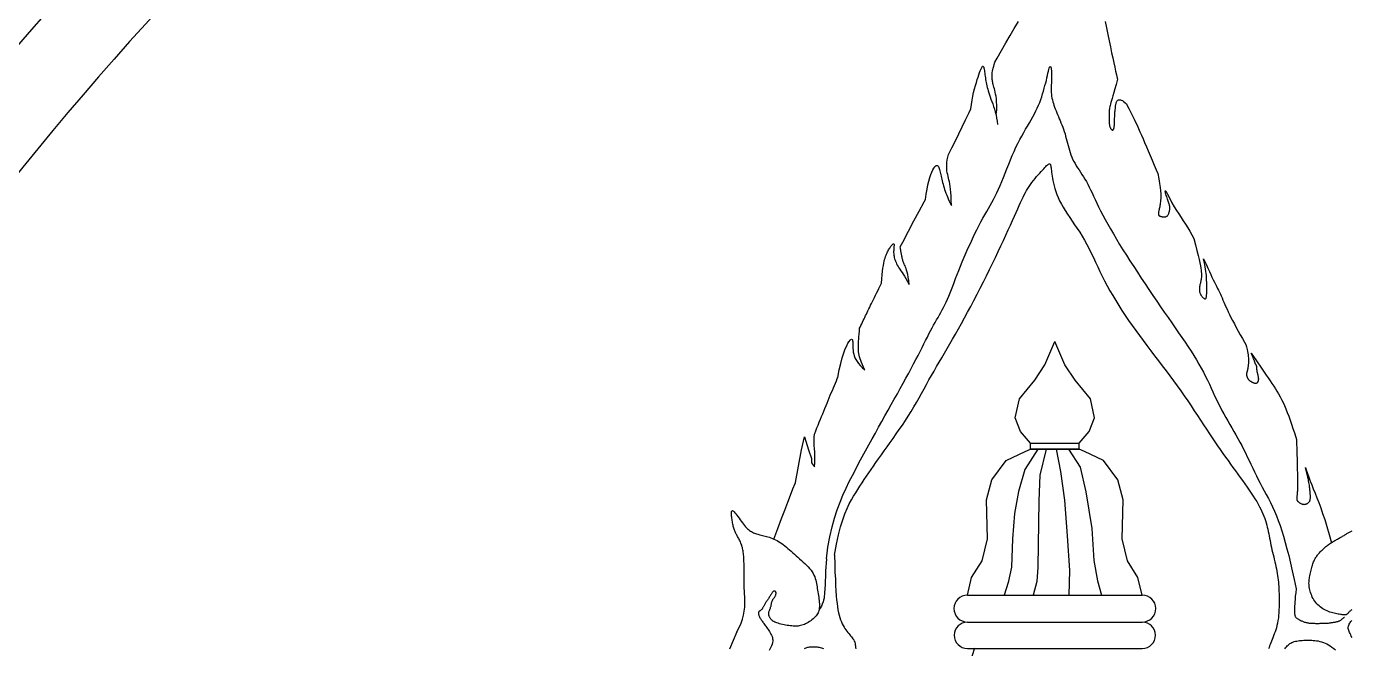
# Model space of a CAD drawing. Header units: feet. Extents: x 0 to 841, y 0 to 594.
# Drawn here: x 641.493 to 646.121, y 137.305 to 139.479 of the extents above; entities that cross this region are included whole.
import ezdxf

# ---------------------------------------------------------------- set-up
doc = ezdxf.new("R2010")
doc.units = ezdxf.units.FT
doc.header["$MEASUREMENT"] = 0
doc.layers.add('LOGO', color=7, linetype='Continuous')

# ---------------------------------------------------------------- blocks, each defined once
blk = doc.blocks.new('YOTA')
h = blk.add_hatch(color=1)
edge = h.paths.add_edge_path()
edge.add_arc((302.886, 246.975), 39.995, 0, 360)
edge = h.paths.add_edge_path(flags=16)
edge.add_arc((302.886, 246.975), 39.7, 0, 360)
at = {"color": 2}
for p, q in [((287.431, 266.407), (287.543, 266.668)), ((287.655, 266.407), (287.543, 266.668)), ((287.319, 266.236), (287.431, 266.407)), ((287.767, 266.236), (287.655, 266.407)), ((287.148, 266.03), (287.319, 266.236)), ((287.938, 266.03), (287.767, 266.236)), ((287.101, 265.818), (287.148, 266.03)), ((287.985, 265.818), (287.938, 266.03)), ((287.16, 265.665), (287.101, 265.818)), ((287.926, 265.665), (287.985, 265.818)), ((287.272, 265.535), (287.16, 265.665)), ((287.814, 265.535), (287.926, 265.665)), ((287.272, 265.535), (287.814, 265.535)), ((287.272, 265.47), (287.272, 265.535)), ((287.814, 265.47), (287.814, 265.535)), ((286.57, 263.844), (288.516, 263.844)), ((286.57, 263.544), (288.516, 263.544)), ((286.57, 263.249), (288.516, 263.249))]:
    blk.add_line(p, q, dxfattribs=at)
blk.add_lwpolyline([(277.531, 275.539), (279.145, 275.431), (279.025, 273.857, 0.036222), (275.376, 270.148), (273.834, 270.02), (273.662, 271.605, -0.036146)], format="xyb", close=True, dxfattribs=at)
for points in [[(286.876, 269.777), (286.901, 269.822), (286.948, 269.908), (286.996, 269.992), (287.044, 270.074), (287.091, 270.153), (287.138, 270.229)], [(288.101, 270.23), (288.116, 270.158), (288.132, 270.086), (288.147, 270.016), (288.161, 269.948), (288.175, 269.883), (288.188, 269.824), (288.199, 269.77), (288.21, 269.72), (288.219, 269.676), (288.228, 269.636), (288.237, 269.599), (288.24, 269.587)], [(285, 264.249), (285.017, 264.377), (285.039, 264.494), (285.063, 264.602), (285.09, 264.701), (285.12, 264.793), (285.152, 264.878), (285.185, 264.958), (285.219, 265.034), (285.255, 265.107), (285.291, 265.177), (285.327, 265.247), (285.363, 265.316), (285.4, 265.384), (285.436, 265.451), (285.472, 265.518), (285.508, 265.583), (285.545, 265.648), (285.581, 265.713), (285.616, 265.776), (285.652, 265.84), (285.687, 265.902), (285.722, 265.964), (285.756, 266.025), (285.79, 266.086), (285.823, 266.145), (285.855, 266.202), (285.886, 266.258), (285.916, 266.313), (285.944, 266.366), (285.971, 266.417), (285.997, 266.465), (286.021, 266.512), (286.044, 266.557), (286.065, 266.6), (286.086, 266.641), (286.105, 266.68), (286.124, 266.717), (286.142, 266.753), (286.16, 266.787), (286.177, 266.819), (286.194, 266.85), (286.211, 266.879), (286.227, 266.908), (286.243, 266.935), (286.259, 266.963), (286.275, 266.991), (286.29, 267.019), (286.305, 267.047), (286.32, 267.077), (286.335, 267.107), (286.349, 267.14), (286.363, 267.173), (286.377, 267.209), (286.392, 267.246), (286.407, 267.285), (286.422, 267.325), (286.438, 267.368), (286.455, 267.412), (286.473, 267.457), (286.492, 267.505), (286.513, 267.554), (286.534, 267.605), (286.556, 267.657), (286.579, 267.709), (286.603, 267.76), (286.626, 267.811), (286.65, 267.861), (286.674, 267.909), (286.697, 267.956), (286.72, 267.999), (286.742, 268.04), (286.763, 268.077), (286.784, 268.113), (286.804, 268.148), (286.823, 268.182), (286.842, 268.216), (286.861, 268.25), (286.88, 268.286), (286.898, 268.323), (286.917, 268.362), (286.935, 268.404), (286.954, 268.448), (286.972, 268.495), (286.991, 268.542), (287.01, 268.591), (287.029, 268.64), (287.048, 268.689), (287.068, 268.737), (287.089, 268.784), (287.109, 268.83), (287.131, 268.873), (287.152, 268.915), (287.174, 268.955), (287.196, 268.993), (287.217, 269.03), (287.238, 269.066), (287.259, 269.101), (287.278, 269.135), (287.297, 269.168), (287.315, 269.201), (287.331, 269.234), (287.347, 269.266), (287.361, 269.298), (287.374, 269.33), (287.386, 269.362), (287.397, 269.393), (287.407, 269.424), (287.416, 269.455), (287.425, 269.486), (287.433, 269.516), (287.441, 269.546), (287.448, 269.575), (287.455, 269.603), (287.461, 269.629), (287.466, 269.654), (287.472, 269.676), (287.476, 269.694), (287.481, 269.709), (287.485, 269.721), (287.489, 269.728), (287.492, 269.73), (287.495, 269.728), (287.498, 269.722), (287.5, 269.712), (287.502, 269.699), (287.504, 269.684), (287.505, 269.667), (287.506, 269.648), (287.506, 269.628), (287.506, 269.608), (287.506, 269.587), (287.505, 269.566), (287.504, 269.545), (287.503, 269.524), (287.503, 269.503), (287.502, 269.482), (287.503, 269.46), (287.503, 269.439), (287.505, 269.419), (287.507, 269.398), (287.51, 269.378), (287.515, 269.357), (287.52, 269.337), (287.526, 269.317), (287.533, 269.297), (287.54, 269.276), (287.548, 269.256), (287.556, 269.235), (287.565, 269.214), (287.574, 269.193), (287.583, 269.171), (287.592, 269.148), (287.602, 269.126), (287.611, 269.102), (287.621, 269.079), (287.63, 269.055), (287.639, 269.03), (287.647, 269.006), (287.656, 268.98), (287.663, 268.955), (287.67, 268.929), (287.677, 268.903), (287.684, 268.877), (287.69, 268.851), (287.697, 268.824), (287.705, 268.798), (287.712, 268.772), (287.721, 268.746), (287.731, 268.721), (287.741, 268.696), (287.753, 268.672), (287.767, 268.648), (287.781, 268.624), (287.796, 268.601), (287.812, 268.577), (287.828, 268.552), (287.844, 268.528), (287.861, 268.502), (287.877, 268.475), (287.894, 268.447), (287.909, 268.418), (287.925, 268.387), (287.941, 268.355), (287.957, 268.321), (287.974, 268.285), (287.991, 268.247), (288.01, 268.208), (288.03, 268.166), (288.052, 268.121), (288.076, 268.075), (288.103, 268.025), (288.131, 267.974), (288.161, 267.92), (288.194, 267.865), (288.228, 267.808), (288.263, 267.749), (288.301, 267.688), (288.339, 267.627), (288.379, 267.565), (288.42, 267.501), (288.461, 267.438), (288.504, 267.373), (288.547, 267.309), (288.59, 267.245), (288.633, 267.181), (288.676, 267.118), (288.719, 267.055), (288.761, 266.994), (288.803, 266.934), (288.843, 266.875), (288.882, 266.819), (288.92, 266.764), (288.957, 266.71), (288.992, 266.658), (289.026, 266.608), (289.058, 266.558), (289.089, 266.51), (289.118, 266.462), (289.146, 266.415), (289.172, 266.369), (289.196, 266.324), (289.219, 266.279), (289.241, 266.235), (289.262, 266.191), (289.282, 266.148), (289.302, 266.105), (289.321, 266.063), (289.341, 266.021), (289.36, 265.98), (289.381, 265.94), (289.402, 265.9), (289.423, 265.861), (289.445, 265.822), (289.467, 265.783), (289.49, 265.744), (289.513, 265.705), (289.535, 265.666), (289.558, 265.627), (289.58, 265.588), (289.602, 265.548), (289.623, 265.508), (289.644, 265.467), (289.664, 265.426), (289.684, 265.384), (289.705, 265.342), (289.725, 265.3), (289.745, 265.258), (289.765, 265.216), (289.786, 265.173), (289.807, 265.131), (289.829, 265.089), (289.851, 265.047), (289.874, 265.005), (289.896, 264.962), (289.919, 264.918), (289.942, 264.873), (289.964, 264.826), (289.986, 264.777), (290.008, 264.727), (290.028, 264.674), (290.049, 264.619), (290.068, 264.56), (290.088, 264.498), (290.107, 264.431), (290.126, 264.36), (290.145, 264.283), (290.165, 264.201), (290.185, 264.113), (290.206, 264.018), (290.228, 263.915)], [(286.608, 269.257), (286.614, 269.306), (286.621, 269.353), (286.63, 269.397), (286.639, 269.44), (286.649, 269.479), (286.659, 269.517), (286.669, 269.552), (286.679, 269.583), (286.689, 269.612), (286.698, 269.638), (286.706, 269.661), (286.713, 269.68), (286.719, 269.696), (286.725, 269.709), (286.73, 269.719), (286.735, 269.727), (286.739, 269.731), (286.742, 269.732), (286.746, 269.731), (286.749, 269.727), (286.751, 269.72), (286.754, 269.71), (286.756, 269.699), (286.758, 269.686), (286.76, 269.671), (286.763, 269.655), (286.765, 269.638), (286.767, 269.621), (286.77, 269.603), (286.772, 269.585), (286.775, 269.567), (286.778, 269.55), (286.782, 269.532), (286.786, 269.514), (286.791, 269.496), (286.796, 269.477), (286.801, 269.457), (286.808, 269.436), (286.815, 269.414), (286.823, 269.391), (286.832, 269.367), (286.842, 269.341), (286.852, 269.313), (286.861, 269.285), (286.871, 269.254), (286.88, 269.223), (286.888, 269.19), (286.895, 269.155), (286.9, 269.119), (286.903, 269.082)], [(286.895, 269.209), (286.897, 269.256), (286.897, 269.298), (286.895, 269.335), (286.892, 269.368), (286.889, 269.397), (286.884, 269.422), (286.879, 269.444), (286.874, 269.464), (286.87, 269.482), (286.865, 269.498), (286.861, 269.513), (286.857, 269.527), (286.854, 269.54), (286.852, 269.552), (286.849, 269.563), (286.848, 269.575), (286.846, 269.585), (286.845, 269.596), (286.845, 269.606), (286.844, 269.617), (286.844, 269.628), (286.845, 269.639), (286.846, 269.651), (286.847, 269.664), (286.849, 269.678), (286.853, 269.694), (286.857, 269.712), (286.862, 269.731), (286.869, 269.753), (286.876, 269.777)], [(288.24, 269.587), (288.224, 269.53), (288.21, 269.481), (288.198, 269.439), (288.187, 269.404), (288.179, 269.374), (288.172, 269.35), (288.166, 269.329), (288.161, 269.311), (288.158, 269.296), (288.155, 269.282), (288.152, 269.268), (288.15, 269.255), (288.149, 269.243), (288.147, 269.231), (288.147, 269.22), (288.146, 269.209), (288.146, 269.198), (288.146, 269.188), (288.146, 269.177), (288.146, 269.168), (288.146, 269.158), (288.146, 269.149), (288.146, 269.14), (288.146, 269.131), (288.146, 269.122), (288.146, 269.114), (288.147, 269.106), (288.148, 269.098), (288.148, 269.09), (288.15, 269.083), (288.151, 269.076), (288.152, 269.069), (288.154, 269.062), (288.156, 269.056), (288.158, 269.05), (288.161, 269.045), (288.163, 269.04), (288.166, 269.036), (288.169, 269.032), (288.172, 269.028), (288.175, 269.026), (288.178, 269.024), (288.181, 269.022), (288.184, 269.022), (288.187, 269.022), (288.19, 269.024), (288.193, 269.026), (288.196, 269.03), (288.198, 269.035), (288.2, 269.041), (288.202, 269.048), (288.203, 269.056), (288.204, 269.066), (288.205, 269.077), (288.206, 269.088), (288.206, 269.1), (288.207, 269.113), (288.207, 269.126), (288.208, 269.14), (288.208, 269.154), (288.209, 269.168), (288.21, 269.181), (288.21, 269.195), (288.211, 269.209), (288.212, 269.223), (288.214, 269.236), (288.215, 269.248), (288.216, 269.261), (288.217, 269.272), (288.218, 269.283), (288.219, 269.293), (288.221, 269.302), (288.222, 269.31), (288.224, 269.318), (288.226, 269.324), (288.228, 269.331), (288.23, 269.336), (288.233, 269.342), (288.237, 269.346), (288.24, 269.35), (288.245, 269.354), (288.25, 269.357), (288.257, 269.359), (288.264, 269.359), (288.273, 269.358), (288.282, 269.355), (288.294, 269.349), (288.307, 269.341), (288.322, 269.33), (288.339, 269.315)], [(286.361, 268.748), (286.398, 268.825), (286.436, 268.902), (286.473, 268.979), (286.51, 269.057), (286.549, 269.136), (286.588, 269.216), (286.608, 269.257)], [(288.339, 269.315), (288.353, 269.288), (288.367, 269.26), (288.381, 269.231), (288.396, 269.202), (288.411, 269.172), (288.426, 269.141), (288.441, 269.109), (288.457, 269.075), (288.472, 269.04), (288.489, 269.003), (288.506, 268.965), (288.524, 268.924), (288.542, 268.881), (288.561, 268.836), (288.581, 268.789), (288.602, 268.738), (288.624, 268.686), (288.647, 268.632), (288.671, 268.577), (288.688, 268.537)], [(286.391, 268.183), (286.39, 268.239), (286.389, 268.287), (286.386, 268.328), (286.383, 268.364), (286.378, 268.394), (286.374, 268.421), (286.369, 268.444), (286.364, 268.466), (286.359, 268.486), (286.354, 268.505), (286.35, 268.525), (286.346, 268.546), (286.342, 268.567), (286.34, 268.589), (286.339, 268.612), (286.34, 268.637), (286.342, 268.662), (286.346, 268.689), (286.352, 268.718), (286.361, 268.748)], [(285.089, 264.288), (285.112, 264.409), (285.135, 264.513), (285.158, 264.604), (285.182, 264.682), (285.206, 264.75), (285.23, 264.808), (285.255, 264.859), (285.279, 264.904), (285.303, 264.945), (285.327, 264.984), (285.351, 265.021), (285.374, 265.058), (285.398, 265.094), (285.422, 265.131), (285.446, 265.167), (285.471, 265.204), (285.497, 265.242), (285.524, 265.281), (285.552, 265.32), (285.581, 265.361), (285.612, 265.404), (285.643, 265.449), (285.676, 265.494), (285.71, 265.541), (285.744, 265.589), (285.778, 265.638), (285.812, 265.687), (285.846, 265.737), (285.879, 265.787), (285.911, 265.837), (285.942, 265.888), (285.973, 265.938), (286.002, 265.989), (286.031, 266.039), (286.059, 266.089), (286.087, 266.139), (286.115, 266.189), (286.142, 266.239), (286.17, 266.289), (286.198, 266.338), (286.226, 266.388), (286.254, 266.437), (286.284, 266.487), (286.313, 266.537), (286.343, 266.589), (286.374, 266.641), (286.405, 266.695), (286.437, 266.75), (286.47, 266.808), (286.503, 266.867), (286.537, 266.929), (286.571, 266.993), (286.606, 267.058), (286.642, 267.125), (286.677, 267.193), (286.712, 267.262), (286.747, 267.331), (286.782, 267.4), (286.815, 267.468), (286.849, 267.536), (286.881, 267.602), (286.912, 267.668), (286.942, 267.731), (286.971, 267.793), (286.998, 267.852), (287.025, 267.909), (287.049, 267.963), (287.072, 268.014), (287.094, 268.061), (287.113, 268.105), (287.131, 268.145), (287.147, 268.182), (287.162, 268.215), (287.176, 268.246), (287.19, 268.274), (287.203, 268.301), (287.215, 268.325), (287.229, 268.349), (287.242, 268.372), (287.257, 268.394), (287.272, 268.417), (287.288, 268.439), (287.305, 268.461), (287.323, 268.482), (287.34, 268.503), (287.357, 268.523), (287.374, 268.542), (287.39, 268.559), (287.405, 268.576), (287.419, 268.59), (287.431, 268.603), (287.442, 268.615), (287.451, 268.625), (287.46, 268.633), (287.467, 268.639), (287.473, 268.643), (287.479, 268.646), (287.483, 268.647), (287.487, 268.646), (287.49, 268.643), (287.493, 268.639), (287.495, 268.632), (287.497, 268.624), (287.498, 268.613), (287.5, 268.601), (287.502, 268.587), (287.504, 268.57), (287.506, 268.552), (287.509, 268.532), (287.512, 268.509), (287.516, 268.485), (287.521, 268.459), (287.527, 268.431), (287.535, 268.401), (287.543, 268.37), (287.554, 268.338), (287.566, 268.304), (287.58, 268.27), (287.596, 268.234), (287.615, 268.198), (287.636, 268.162), (287.658, 268.124), (287.683, 268.086), (287.709, 268.048), (287.736, 268.008), (287.763, 267.967), (287.791, 267.926), (287.819, 267.883), (287.847, 267.839), (287.873, 267.794), (287.899, 267.748), (287.924, 267.7), (287.948, 267.651), (287.972, 267.602), (287.996, 267.551), (288.02, 267.499), (288.045, 267.447), (288.071, 267.394), (288.097, 267.341), (288.125, 267.287), (288.155, 267.233), (288.187, 267.178), (288.22, 267.123), (288.254, 267.068), (288.289, 267.012), (288.326, 266.957), (288.364, 266.901), (288.403, 266.845), (288.443, 266.789), (288.484, 266.733), (288.525, 266.677), (288.567, 266.621), (288.61, 266.565), (288.652, 266.509), (288.695, 266.453), (288.738, 266.397), (288.78, 266.341), (288.822, 266.285), (288.863, 266.229), (288.904, 266.173), (288.944, 266.117), (288.983, 266.062), (289.021, 266.006), (289.058, 265.951), (289.094, 265.897), (289.129, 265.843), (289.164, 265.791), (289.197, 265.74), (289.23, 265.69), (289.262, 265.641), (289.294, 265.595), (289.324, 265.549), (289.354, 265.506), (289.384, 265.463), (289.413, 265.422), (289.441, 265.381), (289.47, 265.342), (289.497, 265.303), (289.525, 265.265), (289.552, 265.228), (289.579, 265.191), (289.606, 265.154), (289.632, 265.118), (289.657, 265.082), (289.682, 265.047), (289.706, 265.013), (289.728, 264.98), (289.75, 264.947), (289.77, 264.916), (289.789, 264.886), (289.806, 264.856), (289.821, 264.828), (289.835, 264.801), (289.847, 264.774), (289.859, 264.748), (289.869, 264.723), (289.878, 264.698), (289.886, 264.673), (289.894, 264.649), (289.901, 264.624), (289.907, 264.6), (289.913, 264.576), (289.918, 264.551), (289.923, 264.527), (289.928, 264.502), (289.933, 264.477), (289.938, 264.452), (289.943, 264.427), (289.948, 264.401), (289.954, 264.375), (289.959, 264.349), (289.966, 264.323), (289.972, 264.296), (289.978, 264.269), (289.984, 264.242), (289.991, 264.215), (289.997, 264.189), (290.003, 264.162), (290.008, 264.136), (290.013, 264.111), (290.017, 264.086), (290.021, 264.062), (290.025, 264.037), (290.027, 264.013), (290.03, 263.989), (290.032, 263.964), (290.034, 263.939), (290.035, 263.913), (290.037, 263.887), (290.038, 263.859), (290.039, 263.831), (290.039, 263.801), (290.039, 263.771), (290.039, 263.74), (290.039, 263.71), (290.037, 263.679), (290.035, 263.648), (290.033, 263.618), (290.03, 263.589), (290.025, 263.56), (290.02, 263.533), (290.014, 263.507), (290.008, 263.481), (290.001, 263.457), (289.993, 263.434), (289.985, 263.411), (289.977, 263.39), (289.969, 263.369), (289.961, 263.349), (289.954, 263.33), (289.946, 263.312), (289.94, 263.294), (289.933, 263.278), (289.927, 263.261), (289.921, 263.246)], [(290.102, 263.245), (290.111, 263.256), (290.12, 263.267), (290.129, 263.277), (290.139, 263.286), (290.148, 263.295), (290.159, 263.303), (290.169, 263.31), (290.181, 263.316), (290.193, 263.321), (290.206, 263.326), (290.22, 263.329), (290.234, 263.332), (290.249, 263.335), (290.264, 263.337), (290.28, 263.339), (290.296, 263.34), (290.313, 263.341), (290.33, 263.342), (290.347, 263.342), (290.365, 263.343), (290.383, 263.342), (290.401, 263.342), (290.419, 263.34), (290.437, 263.339), (290.456, 263.336), (290.475, 263.333), (290.493, 263.328), (290.512, 263.323), (290.531, 263.317), (290.55, 263.31), (290.569, 263.301), (290.588, 263.291), (290.607, 263.279), (290.626, 263.265), (290.646, 263.25), (290.666, 263.233)], [(286.103, 268.249), (286.112, 268.308), (286.121, 268.362), (286.131, 268.411), (286.142, 268.454), (286.153, 268.492), (286.164, 268.526), (286.175, 268.554), (286.186, 268.578), (286.197, 268.597), (286.206, 268.611), (286.215, 268.621), (286.223, 268.627), (286.23, 268.628), (286.236, 268.627), (286.242, 268.623), (286.247, 268.616), (286.251, 268.606), (286.256, 268.595), (286.259, 268.583), (286.263, 268.569), (286.267, 268.554), (286.27, 268.539), (286.274, 268.523), (286.278, 268.507), (286.281, 268.49), (286.285, 268.473), (286.29, 268.455), (286.294, 268.436), (286.299, 268.418), (286.304, 268.399), (286.31, 268.379), (286.316, 268.36), (286.323, 268.34), (286.331, 268.319), (286.339, 268.298), (286.348, 268.277), (286.357, 268.254), (286.368, 268.231), (286.379, 268.208), (286.391, 268.183)], [(288.688, 268.537), (288.699, 268.478), (288.708, 268.427), (288.714, 268.382), (288.718, 268.344), (288.721, 268.312), (288.722, 268.284), (288.722, 268.261), (288.72, 268.241), (288.719, 268.224), (288.716, 268.208), (288.714, 268.193), (288.712, 268.18), (288.71, 268.168), (288.707, 268.156), (288.705, 268.145), (288.703, 268.136), (288.701, 268.127), (288.7, 268.119), (288.698, 268.111), (288.697, 268.104), (288.696, 268.098), (288.696, 268.093), (288.696, 268.088), (288.696, 268.083), (288.697, 268.079), (288.698, 268.076), (288.699, 268.073), (288.701, 268.07), (288.704, 268.068), (288.707, 268.066), (288.71, 268.064), (288.714, 268.062), (288.718, 268.061), (288.723, 268.06), (288.728, 268.059), (288.733, 268.058), (288.738, 268.057), (288.744, 268.057), (288.749, 268.056), (288.754, 268.056), (288.759, 268.056), (288.764, 268.056), (288.769, 268.056), (288.774, 268.056), (288.778, 268.057), (288.783, 268.059), (288.787, 268.061), (288.791, 268.064), (288.795, 268.067), (288.799, 268.072), (288.803, 268.078), (288.807, 268.084), (288.81, 268.092), (288.813, 268.1), (288.816, 268.108), (288.818, 268.117), (288.82, 268.126), (288.822, 268.135), (288.823, 268.145), (288.823, 268.154), (288.823, 268.163), (288.822, 268.171), (288.82, 268.18), (288.818, 268.189), (288.816, 268.198), (288.813, 268.208), (288.809, 268.218), (288.805, 268.229), (288.801, 268.24), (288.797, 268.253), (288.792, 268.267), (288.788, 268.28), (288.783, 268.294), (288.779, 268.308), (288.776, 268.32), (288.774, 268.33), (288.772, 268.338), (288.772, 268.343), (288.774, 268.345), (288.778, 268.343)], [(285.822, 267.723), (285.85, 267.775), (285.914, 267.896), (285.975, 268.01), (286.034, 268.119), (286.089, 268.221), (286.103, 268.249)], [(288.778, 268.343), (288.795, 268.307), (288.821, 268.258), (288.846, 268.212), (288.872, 268.168), (288.897, 268.127), (288.923, 268.087), (288.948, 268.048), (288.972, 268.01), (288.997, 267.972), (289.021, 267.934), (289.044, 267.896), (289.067, 267.856), (289.09, 267.815)], [(289.09, 267.815), (289.108, 267.742), (289.124, 267.679), (289.137, 267.626), (289.147, 267.581), (289.156, 267.543), (289.162, 267.511), (289.167, 267.485), (289.17, 267.462), (289.172, 267.443), (289.173, 267.426), (289.174, 267.41), (289.173, 267.396), (289.173, 267.382), (289.171, 267.369), (289.17, 267.357), (289.168, 267.346), (289.166, 267.336), (289.164, 267.326), (289.162, 267.317), (289.16, 267.308), (289.158, 267.3), (289.156, 267.293), (289.155, 267.285), (289.153, 267.278), (289.152, 267.272), (289.152, 267.265), (289.151, 267.259), (289.151, 267.252), (289.151, 267.246), (289.151, 267.24), (289.152, 267.234), (289.153, 267.227), (289.154, 267.221), (289.156, 267.214), (289.158, 267.208), (289.16, 267.201), (289.163, 267.195), (289.166, 267.189), (289.169, 267.182), (289.173, 267.177), (289.177, 267.171), (289.181, 267.165), (289.186, 267.16), (289.19, 267.156), (289.195, 267.152), (289.2, 267.148), (289.204, 267.145), (289.209, 267.143), (289.213, 267.142), (289.216, 267.142), (289.22, 267.143), (289.222, 267.146), (289.225, 267.149), (289.227, 267.153), (289.228, 267.158), (289.23, 267.164), (289.231, 267.172), (289.232, 267.18), (289.232, 267.189), (289.233, 267.199), (289.233, 267.211), (289.234, 267.223), (289.234, 267.236), (289.234, 267.249), (289.234, 267.264), (289.234, 267.279), (289.234, 267.295), (289.233, 267.312), (289.233, 267.329), (289.232, 267.347), (289.231, 267.366), (289.23, 267.385), (289.229, 267.405), (289.227, 267.426), (289.224, 267.448), (289.221, 267.472), (289.216, 267.498), (289.211, 267.526), (289.205, 267.556), (289.198, 267.589)], [(285.612, 267.315), (285.616, 267.366), (285.621, 267.411), (285.625, 267.45), (285.63, 267.483), (285.634, 267.513), (285.639, 267.538), (285.643, 267.56), (285.648, 267.579), (285.653, 267.596), (285.658, 267.612), (285.664, 267.627), (285.669, 267.641), (285.675, 267.654), (285.681, 267.666), (285.687, 267.678), (285.693, 267.689), (285.699, 267.699), (285.705, 267.708), (285.711, 267.717), (285.716, 267.724), (285.722, 267.731), (285.727, 267.738), (285.732, 267.743), (285.736, 267.747), (285.74, 267.751), (285.744, 267.753), (285.747, 267.754), (285.75, 267.754), (285.752, 267.752), (285.753, 267.749), (285.754, 267.745), (285.754, 267.739), (285.753, 267.732), (285.752, 267.724), (285.751, 267.714), (285.75, 267.704), (285.749, 267.693), (285.749, 267.682), (285.748, 267.669), (285.748, 267.657), (285.749, 267.644), (285.751, 267.63), (285.753, 267.616), (285.756, 267.603), (285.759, 267.588), (285.764, 267.574), (285.769, 267.56), (285.775, 267.545), (285.782, 267.531), (285.789, 267.517), (285.798, 267.502), (285.807, 267.488), (285.818, 267.472), (285.829, 267.455), (285.842, 267.437), (285.856, 267.416), (285.87, 267.393), (285.886, 267.367), (285.904, 267.337), (285.923, 267.303)], [(285.923, 267.303), (285.917, 267.346), (285.911, 267.383), (285.905, 267.415), (285.899, 267.441), (285.893, 267.463), (285.887, 267.481), (285.881, 267.496), (285.876, 267.508), (285.871, 267.519), (285.866, 267.529), (285.862, 267.539), (285.859, 267.548), (285.855, 267.557), (285.852, 267.566), (285.85, 267.575), (285.848, 267.583), (285.845, 267.592), (285.844, 267.6), (285.842, 267.608), (285.84, 267.617), (285.839, 267.625), (285.837, 267.633), (285.835, 267.642), (285.834, 267.651), (285.832, 267.661), (285.83, 267.671), (285.828, 267.683), (285.826, 267.695), (285.824, 267.708), (285.822, 267.723)], [(289.198, 267.589), (289.211, 267.559), (289.229, 267.519), (289.246, 267.482), (289.262, 267.446), (289.277, 267.413), (289.291, 267.383), (289.305, 267.355), (289.318, 267.329), (289.33, 267.305), (289.342, 267.282), (289.354, 267.259), (289.364, 267.238), (289.375, 267.216), (289.385, 267.195), (289.395, 267.174), (289.405, 267.152), (289.414, 267.129), (289.425, 267.106), (289.435, 267.081), (289.447, 267.055), (289.459, 267.028), (289.472, 266.999), (289.487, 266.968), (289.503, 266.935), (289.521, 266.9), (289.541, 266.863), (289.562, 266.824), (289.583, 266.784), (289.606, 266.743), (289.63, 266.702), (289.654, 266.661), (289.67, 266.635)], [(285.37, 266.815), (285.376, 266.826), (285.385, 266.845), (285.393, 266.864), (285.402, 266.882), (285.41, 266.9), (285.419, 266.918), (285.427, 266.936), (285.436, 266.955), (285.445, 266.973), (285.454, 266.991), (285.463, 267.01), (285.472, 267.03), (285.482, 267.049), (285.491, 267.07), (285.502, 267.091), (285.512, 267.113), (285.523, 267.135), (285.535, 267.158), (285.546, 267.182), (285.559, 267.207), (285.571, 267.233), (285.584, 267.259), (285.598, 267.286), (285.612, 267.315)], [(285.427, 266.353), (285.413, 266.381), (285.401, 266.408), (285.391, 266.432), (285.382, 266.454), (285.375, 266.475), (285.369, 266.495), (285.365, 266.515), (285.361, 266.533), (285.359, 266.552), (285.357, 266.57), (285.356, 266.589), (285.356, 266.608), (285.356, 266.628), (285.357, 266.649), (285.359, 266.671), (285.361, 266.695), (285.363, 266.721), (285.365, 266.75), (285.368, 266.781), (285.37, 266.815)], [(285.127, 266.266), (285.144, 266.351), (285.16, 266.424), (285.177, 266.487), (285.194, 266.54), (285.21, 266.584), (285.226, 266.62), (285.24, 266.647), (285.253, 266.668), (285.264, 266.682), (285.274, 266.69), (285.281, 266.693), (285.286, 266.691), (285.29, 266.685), (285.292, 266.675), (285.293, 266.662), (285.294, 266.646), (285.294, 266.628), (285.295, 266.609), (285.295, 266.589), (285.297, 266.569), (285.3, 266.548), (285.304, 266.528), (285.309, 266.508), (285.317, 266.487), (285.328, 266.466), (285.341, 266.445), (285.357, 266.423), (285.376, 266.401), (285.399, 266.377), (285.427, 266.353)], [(289.67, 266.635), (289.677, 266.606), (289.683, 266.58), (289.687, 266.557), (289.691, 266.536), (289.693, 266.518), (289.695, 266.501), (289.696, 266.487), (289.697, 266.473), (289.697, 266.461), (289.697, 266.45), (289.696, 266.44), (289.696, 266.43), (289.696, 266.42), (289.695, 266.411), (289.694, 266.403), (289.694, 266.395), (289.693, 266.388), (289.692, 266.381), (289.691, 266.375), (289.69, 266.369), (289.689, 266.363), (289.688, 266.359), (289.687, 266.354), (289.686, 266.35), (289.685, 266.346), (289.684, 266.342), (289.683, 266.339), (289.682, 266.335), (289.681, 266.332), (289.68, 266.329), (289.679, 266.325), (289.679, 266.322), (289.678, 266.318), (289.677, 266.314), (289.677, 266.311), (289.677, 266.307), (289.676, 266.303), (289.676, 266.3), (289.676, 266.296), (289.677, 266.293), (289.677, 266.29), (289.677, 266.287), (289.678, 266.284), (289.679, 266.281), (289.68, 266.278), (289.681, 266.275), (289.682, 266.272), (289.683, 266.269), (289.684, 266.266), (289.685, 266.263), (289.687, 266.261), (289.688, 266.258), (289.689, 266.255), (289.691, 266.252), (289.693, 266.25), (289.695, 266.247), (289.697, 266.244), (289.7, 266.241), (289.702, 266.238), (289.706, 266.235), (289.709, 266.232), (289.713, 266.23), (289.718, 266.227), (289.722, 266.224), (289.727, 266.221), (289.732, 266.218), (289.736, 266.216), (289.741, 266.213), (289.746, 266.211), (289.75, 266.209), (289.755, 266.207), (289.759, 266.206), (289.763, 266.204), (289.767, 266.203), (289.77, 266.202), (289.774, 266.202), (289.777, 266.202), (289.78, 266.202), (289.783, 266.202), (289.786, 266.203), (289.788, 266.204), (289.791, 266.206), (289.793, 266.207), (289.796, 266.21), (289.798, 266.212), (289.8, 266.214), (289.802, 266.217), (289.804, 266.22), (289.805, 266.223), (289.806, 266.227), (289.808, 266.23), (289.809, 266.233), (289.809, 266.237), (289.81, 266.241), (289.81, 266.245), (289.811, 266.249), (289.811, 266.253), (289.81, 266.257), (289.81, 266.261), (289.81, 266.266), (289.809, 266.27), (289.808, 266.275), (289.807, 266.28), (289.806, 266.285), (289.805, 266.29), (289.804, 266.295), (289.803, 266.3), (289.802, 266.304), (289.801, 266.309), (289.799, 266.314), (289.798, 266.318), (289.797, 266.323), (289.796, 266.327), (289.796, 266.331), (289.795, 266.335), (289.794, 266.339), (289.793, 266.343), (289.793, 266.347), (289.792, 266.351), (289.792, 266.355), (289.791, 266.359), (289.791, 266.363), (289.791, 266.366), (289.79, 266.37), (289.79, 266.374), (289.79, 266.377), (289.79, 266.381), (289.79, 266.384), (289.789, 266.387), (289.789, 266.39), (289.788, 266.393), (289.788, 266.395), (289.787, 266.397), (289.787, 266.399), (289.786, 266.401), (289.785, 266.403), (289.784, 266.405), (289.784, 266.406), (289.783, 266.408), (289.782, 266.409), (289.781, 266.41), (289.78, 266.411), (289.779, 266.412), (289.779, 266.414), (289.778, 266.415), (289.777, 266.416), (289.776, 266.418), (289.775, 266.419), (289.774, 266.421), (289.773, 266.424), (289.772, 266.426), (289.771, 266.429), (289.77, 266.432), (289.769, 266.436), (289.768, 266.439), (289.766, 266.443), (289.765, 266.448), (289.763, 266.453), (289.761, 266.458), (289.759, 266.463), (289.756, 266.469), (289.754, 266.475), (289.751, 266.482), (289.748, 266.489), (289.745, 266.496), (289.742, 266.504), (289.739, 266.512), (289.736, 266.521), (289.732, 266.53), (289.729, 266.539)], [(289.729, 266.539), (289.753, 266.501), (289.778, 266.464), (289.802, 266.428), (289.826, 266.393), (289.85, 266.359), (289.873, 266.326), (289.895, 266.293), (289.917, 266.262), (289.938, 266.231), (289.959, 266.201), (289.978, 266.171), (289.997, 266.142), (290.015, 266.113), (290.032, 266.083), (290.049, 266.052), (290.066, 266.021), (290.082, 265.988), (290.098, 265.953), (290.114, 265.916), (290.13, 265.877), (290.145, 265.835), (290.161, 265.792), (290.177, 265.746), (290.193, 265.699), (290.208, 265.651), (290.224, 265.603), (290.232, 265.577)], [(284.87, 265.643), (284.882, 265.672), (284.895, 265.705), (284.908, 265.737), (284.921, 265.769), (284.934, 265.801), (284.946, 265.832), (284.959, 265.863), (284.971, 265.893), (284.984, 265.923), (284.996, 265.953), (285.008, 265.982), (285.02, 266.011), (285.032, 266.039), (285.043, 266.068), (285.055, 266.095), (285.067, 266.123), (285.078, 266.15), (285.089, 266.177), (285.1, 266.203), (285.111, 266.229), (285.122, 266.255), (285.127, 266.266)], [(284.656, 265.099), (284.723, 265.462), (284.755, 265.607), (284.803, 265.462), (284.835, 265.366), (284.835, 265.318), (284.867, 265.27)], [(284.867, 265.27), (284.871, 265.316), (284.872, 265.359), (284.871, 265.399), (284.87, 265.437), (284.868, 265.473), (284.866, 265.508), (284.864, 265.542), (284.864, 265.576), (284.866, 265.61), (284.87, 265.646)], [(290.232, 265.577), (290.233, 265.524), (290.235, 265.478), (290.236, 265.437), (290.237, 265.401), (290.238, 265.369), (290.239, 265.341), (290.239, 265.317), (290.24, 265.295), (290.24, 265.276), (290.24, 265.258), (290.241, 265.242), (290.241, 265.226), (290.242, 265.212), (290.242, 265.199), (290.242, 265.186), (290.242, 265.173), (290.243, 265.162), (290.243, 265.15), (290.243, 265.139), (290.243, 265.128), (290.243, 265.117), (290.243, 265.105), (290.244, 265.094), (290.244, 265.083), (290.244, 265.073), (290.244, 265.062), (290.243, 265.052), (290.243, 265.042), (290.243, 265.032), (290.243, 265.023), (290.242, 265.015), (290.242, 265.006), (290.242, 264.999), (290.241, 264.991), (290.241, 264.984), (290.24, 264.978), (290.239, 264.972), (290.239, 264.966), (290.238, 264.96), (290.238, 264.955), (290.237, 264.95), (290.236, 264.945), (290.236, 264.94), (290.235, 264.936), (290.235, 264.932), (290.235, 264.928), (290.234, 264.924), (290.234, 264.921), (290.234, 264.917), (290.234, 264.914), (290.234, 264.911), (290.235, 264.908), (290.235, 264.906), (290.236, 264.903), (290.237, 264.9), (290.239, 264.898), (290.24, 264.895), (290.243, 264.893), (290.245, 264.89), (290.248, 264.887), (290.251, 264.884), (290.255, 264.881), (290.259, 264.878), (290.263, 264.875), (290.267, 264.872), (290.272, 264.869), (290.277, 264.866), (290.282, 264.863), (290.286, 264.861), (290.291, 264.859), (290.296, 264.857), (290.301, 264.856), (290.305, 264.855), (290.31, 264.855), (290.314, 264.854), (290.319, 264.854), (290.323, 264.855), (290.328, 264.855), (290.332, 264.856), (290.337, 264.857), (290.341, 264.858), (290.346, 264.86), (290.35, 264.862), (290.355, 264.864), (290.359, 264.867), (290.363, 264.87), (290.367, 264.873), (290.371, 264.877), (290.374, 264.881), (290.377, 264.886), (290.379, 264.891), (290.381, 264.896), (290.383, 264.902), (290.384, 264.909), (290.385, 264.916), (290.386, 264.923), (290.386, 264.93), (290.386, 264.938), (290.386, 264.946), (290.386, 264.955), (290.385, 264.964), (290.385, 264.973), (290.384, 264.982), (290.383, 264.991), (290.383, 265.001), (290.382, 265.012), (290.38, 265.022), (290.379, 265.033), (290.378, 265.045), (290.376, 265.057), (290.375, 265.069), (290.373, 265.083), (290.37, 265.097), (290.367, 265.114), (290.364, 265.132), (290.359, 265.152), (290.354, 265.175), (290.348, 265.201), (290.341, 265.23), (290.332, 265.264)], [(286.57, 263.844), (286.617, 264.038), (286.735, 264.227), (286.794, 264.469), (286.782, 264.905), (286.841, 265.128), (287, 265.341), (287.213, 265.441), (287.272, 265.47), (287.814, 265.47)], [(287.353, 265.47), (287.209, 265.241), (287.138, 264.998), (287.094, 264.751), (287.072, 264.47), (287.061, 264.156), (287.022, 263.985), (286.978, 263.844)], [(288.516, 263.844), (288.468, 264.038), (288.351, 264.227), (288.292, 264.469), (288.303, 264.905), (288.244, 265.128), (288.085, 265.341), (287.873, 265.441), (287.814, 265.47), (287.272, 265.47)], [(287.446, 265.47), (287.375, 265.18), (287.364, 264.894), (287.353, 264.156), (287.342, 263.996), (287.303, 263.844)], [(287.556, 265.47), (287.606, 265.219), (287.65, 264.899), (287.678, 264.503), (287.705, 264.117), (287.7, 263.844)], [(287.694, 265.47), (287.826, 265.268), (287.887, 264.993), (287.953, 264.585), (287.975, 264.228), (288.019, 264.002), (288.063, 263.844)], [(290.332, 265.264), (290.34, 265.24), (290.354, 265.199), (290.37, 265.157), (290.385, 265.114), (290.402, 265.07), (290.419, 265.025), (290.438, 264.977), (290.458, 264.928), (290.479, 264.875), (290.501, 264.817), (290.523, 264.754), (290.547, 264.684), (290.571, 264.606), (290.596, 264.519), (290.62, 264.427)], [(284.415, 264.468), (284.46, 264.587), (284.501, 264.695), (284.538, 264.791), (284.571, 264.877), (284.601, 264.955), (284.628, 265.025), (284.652, 265.088), (284.656, 265.099)], [(284.004, 263.435), (284.031, 263.483), (284.052, 263.53), (284.068, 263.577), (284.079, 263.622), (284.087, 263.666), (284.091, 263.708), (284.092, 263.749), (284.092, 263.788), (284.091, 263.824), (284.09, 263.858), (284.088, 263.89), (284.087, 263.919), (284.086, 263.946), (284.086, 263.972), (284.085, 263.996), (284.085, 264.018), (284.085, 264.039), (284.085, 264.059), (284.085, 264.078), (284.085, 264.096), (284.085, 264.114), (284.085, 264.132), (284.085, 264.149), (284.084, 264.166), (284.084, 264.183), (284.084, 264.199), (284.083, 264.215), (284.083, 264.231), (284.082, 264.246), (284.081, 264.262), (284.08, 264.277), (284.079, 264.292), (284.077, 264.306), (284.075, 264.32), (284.073, 264.335), (284.071, 264.348), (284.068, 264.362), (284.065, 264.375), (284.061, 264.388), (284.058, 264.4), (284.053, 264.412), (284.049, 264.423), (284.044, 264.435), (284.039, 264.446), (284.034, 264.456), (284.028, 264.466), (284.023, 264.476), (284.017, 264.486), (284.012, 264.495), (284.007, 264.505), (284.002, 264.514), (283.997, 264.523), (283.993, 264.531), (283.988, 264.54), (283.984, 264.549), (283.98, 264.559), (283.976, 264.568), (283.973, 264.578), (283.969, 264.588), (283.966, 264.599), (283.963, 264.611), (283.961, 264.622), (283.958, 264.635), (283.956, 264.647), (283.954, 264.66), (283.952, 264.673), (283.95, 264.686), (283.948, 264.699), (283.947, 264.712), (283.946, 264.724), (283.945, 264.736), (283.945, 264.747), (283.944, 264.757), (283.945, 264.766), (283.946, 264.774), (283.948, 264.779), (283.951, 264.783), (283.955, 264.784), (283.96, 264.783), (283.966, 264.778), (283.974, 264.77), (283.983, 264.76), (283.993, 264.747), (284.004, 264.733), (284.016, 264.717), (284.028, 264.7), (284.04, 264.683), (284.053, 264.665), (284.066, 264.649), (284.078, 264.633), (284.09, 264.618), (284.101, 264.605), (284.113, 264.593), (284.124, 264.583), (284.135, 264.573), (284.146, 264.564), (284.157, 264.557), (284.167, 264.55), (284.178, 264.544), (284.189, 264.538), (284.201, 264.534), (284.212, 264.529), (284.224, 264.525), (284.236, 264.522), (284.249, 264.519), (284.261, 264.515), (284.275, 264.512), (284.289, 264.509), (284.303, 264.505), (284.318, 264.501), (284.333, 264.497), (284.349, 264.492), (284.366, 264.487), (284.383, 264.481), (284.4, 264.475), (284.417, 264.467), (284.435, 264.459), (284.452, 264.451), (284.469, 264.441), (284.487, 264.43), (284.504, 264.419), (284.521, 264.406), (284.538, 264.393), (284.555, 264.379), (284.572, 264.364), (284.589, 264.348), (284.607, 264.332), (284.625, 264.316), (284.644, 264.299), (284.663, 264.282), (284.682, 264.265), (284.702, 264.247), (284.722, 264.229), (284.742, 264.212), (284.761, 264.194), (284.78, 264.176), (284.797, 264.158), (284.814, 264.139), (284.829, 264.121), (284.842, 264.103), (284.853, 264.085), (284.862, 264.066), (284.87, 264.048), (284.876, 264.03), (284.882, 264.011), (284.886, 263.993), (284.89, 263.974), (284.893, 263.955), (284.896, 263.936), (284.899, 263.917), (284.902, 263.898), (284.905, 263.879), (284.909, 263.859), (284.912, 263.84), (284.915, 263.821), (284.917, 263.802), (284.92, 263.783), (284.921, 263.766), (284.922, 263.748), (284.923, 263.732), (284.922, 263.716), (284.921, 263.701), (284.919, 263.686), (284.916, 263.673), (284.912, 263.659), (284.907, 263.647), (284.901, 263.635), (284.893, 263.623), (284.885, 263.611), (284.875, 263.6), (284.865, 263.589), (284.853, 263.578), (284.84, 263.568), (284.827, 263.558), (284.813, 263.548), (284.799, 263.54), (284.784, 263.532), (284.769, 263.524), (284.755, 263.518), (284.74, 263.512), (284.726, 263.508), (284.713, 263.504), (284.699, 263.501), (284.685, 263.499), (284.672, 263.498), (284.658, 263.498), (284.644, 263.498), (284.629, 263.499), (284.614, 263.5), (284.598, 263.502), (284.582, 263.504), (284.565, 263.507), (284.547, 263.51), (284.53, 263.513), (284.512, 263.517), (284.495, 263.521), (284.479, 263.525), (284.463, 263.53), (284.449, 263.534), (284.436, 263.539), (284.425, 263.544), (284.415, 263.55), (284.406, 263.555), (284.399, 263.561), (284.393, 263.566), (284.387, 263.572), (284.383, 263.577), (284.379, 263.583), (284.375, 263.588), (284.372, 263.593), (284.369, 263.598), (284.366, 263.603), (284.364, 263.608), (284.362, 263.613), (284.36, 263.617), (284.359, 263.622), (284.358, 263.627), (284.358, 263.632), (284.358, 263.638), (284.358, 263.644), (284.36, 263.65), (284.361, 263.657), (284.364, 263.664), (284.366, 263.671), (284.369, 263.678), (284.372, 263.685), (284.375, 263.693), (284.377, 263.7), (284.38, 263.708), (284.382, 263.715), (284.384, 263.722), (284.385, 263.729), (284.387, 263.735), (284.388, 263.741), (284.389, 263.748), (284.39, 263.754), (284.391, 263.759), (284.392, 263.765), (284.394, 263.77), (284.396, 263.776), (284.398, 263.78), (284.4, 263.785), (284.403, 263.79), (284.406, 263.795), (284.409, 263.799), (284.413, 263.804), (284.416, 263.808), (284.42, 263.813), (284.423, 263.818), (284.426, 263.823), (284.429, 263.828), (284.432, 263.833), (284.434, 263.839), (284.436, 263.844), (284.438, 263.849), (284.439, 263.855), (284.44, 263.86), (284.44, 263.865), (284.44, 263.869), (284.439, 263.873), (284.438, 263.877), (284.436, 263.881), (284.434, 263.883), (284.431, 263.886), (284.428, 263.887), (284.425, 263.888), (284.421, 263.888), (284.417, 263.888), (284.413, 263.886), (284.409, 263.884), (284.405, 263.88), (284.401, 263.876), (284.397, 263.87), (284.393, 263.864), (284.388, 263.858), (284.384, 263.851), (284.38, 263.843), (284.375, 263.835), (284.37, 263.827), (284.365, 263.819), (284.36, 263.811), (284.355, 263.803), (284.349, 263.795), (284.344, 263.787), (284.339, 263.779), (284.333, 263.772), (284.328, 263.764), (284.323, 263.756), (284.319, 263.749), (284.314, 263.742), (284.311, 263.735), (284.307, 263.728), (284.304, 263.721), (284.301, 263.715), (284.298, 263.709), (284.294, 263.704), (284.291, 263.698), (284.288, 263.693), (284.285, 263.689), (284.281, 263.684), (284.276, 263.68), (284.272, 263.677), (284.267, 263.674), (284.263, 263.67), (284.258, 263.667), (284.254, 263.664), (284.25, 263.66), (284.247, 263.656), (284.245, 263.652), (284.243, 263.647), (284.243, 263.642), (284.243, 263.636), (284.245, 263.63), (284.247, 263.623), (284.249, 263.616), (284.253, 263.608), (284.257, 263.6), (284.261, 263.592), (284.266, 263.584), (284.271, 263.576), (284.276, 263.568), (284.281, 263.56), (284.287, 263.552), (284.293, 263.543), (284.299, 263.535), (284.305, 263.526), (284.312, 263.516), (284.319, 263.506), (284.327, 263.496), (284.335, 263.485), (284.343, 263.474), (284.351, 263.462), (284.36, 263.449), (284.368, 263.437), (284.376, 263.424), (284.383, 263.41), (284.39, 263.397), (284.395, 263.384), (284.4, 263.37), (284.402, 263.357), (284.403, 263.344), (284.403, 263.33), (284.4, 263.315), (284.395, 263.298), (284.388, 263.278), (284.378, 263.255), (284.365, 263.227)], [(290.85, 263.372), (290.842, 263.388), (290.835, 263.403), (290.828, 263.416), (290.822, 263.428), (290.817, 263.439), (290.813, 263.45), (290.81, 263.46), (290.808, 263.47), (290.808, 263.479), (290.808, 263.489), (290.81, 263.499), (290.814, 263.509), (290.818, 263.519), (290.824, 263.53), (290.83, 263.54), (290.838, 263.551), (290.846, 263.561)], [(290.847, 263.68), (290.842, 263.675), (290.837, 263.671), (290.832, 263.667), (290.827, 263.663), (290.823, 263.659), (290.818, 263.656), (290.815, 263.652), (290.811, 263.649), (290.809, 263.645), (290.806, 263.642), (290.803, 263.639), (290.801, 263.637), (290.799, 263.634), (290.797, 263.632), (290.794, 263.63), (290.792, 263.628), (290.789, 263.627), (290.786, 263.625), (290.783, 263.624), (290.779, 263.624), (290.775, 263.623), (290.77, 263.623), (290.764, 263.623), (290.757, 263.624), (290.75, 263.624), (290.741, 263.625), (290.731, 263.627), (290.72, 263.628), (290.708, 263.63), (290.695, 263.632), (290.681, 263.635), (290.666, 263.638), (290.651, 263.641), (290.635, 263.646), (290.62, 263.65), (290.603, 263.655), (290.587, 263.661), (290.572, 263.668), (290.556, 263.675), (290.54, 263.683), (290.525, 263.692), (290.511, 263.702), (290.496, 263.712), (290.483, 263.723), (290.47, 263.735), (290.457, 263.747), (290.446, 263.761), (290.435, 263.775), (290.425, 263.79), (290.416, 263.806), (290.408, 263.822), (290.401, 263.838), (290.394, 263.854), (290.388, 263.871), (290.384, 263.887), (290.38, 263.903), (290.376, 263.919), (290.374, 263.934), (290.372, 263.948), (290.372, 263.962), (290.371, 263.976), (290.372, 263.99), (290.373, 264.004), (290.374, 264.017), (290.376, 264.031), (290.378, 264.045), (290.381, 264.06), (290.384, 264.075), (290.387, 264.09), (290.39, 264.105), (290.394, 264.12), (290.398, 264.135), (290.402, 264.15), (290.406, 264.164), (290.41, 264.178), (290.414, 264.191), (290.418, 264.203), (290.422, 264.215), (290.427, 264.225), (290.431, 264.235), (290.436, 264.244), (290.44, 264.253), (290.446, 264.262), (290.451, 264.27), (290.457, 264.279), (290.464, 264.287), (290.471, 264.296), (290.479, 264.305), (290.488, 264.315), (290.497, 264.325), (290.507, 264.335), (290.517, 264.345), (290.527, 264.354), (290.537, 264.364), (290.548, 264.373), (290.558, 264.383), (290.569, 264.391), (290.579, 264.399), (290.59, 264.407), (290.6, 264.414), (290.61, 264.421), (290.62, 264.427), (290.63, 264.433), (290.639, 264.439), (290.649, 264.445), (290.659, 264.45), (290.669, 264.456), (290.678, 264.462), (290.688, 264.467), (290.698, 264.473), (290.707, 264.478), (290.717, 264.484), (290.726, 264.489), (290.735, 264.494), (290.744, 264.499), (290.753, 264.504), (290.761, 264.509), (290.77, 264.514), (290.778, 264.519), (290.785, 264.523), (290.793, 264.528), (290.8, 264.532), (290.808, 264.536), (290.815, 264.54), (290.822, 264.544), (290.829, 264.547), (290.836, 264.551), (290.843, 264.554), (290.85, 264.558)], [(285.089, 264.288), (285.093, 264.188), (285.096, 264.099), (285.1, 264.021), (285.103, 263.952), (285.107, 263.891), (285.11, 263.837), (285.114, 263.791), (285.119, 263.749), (285.124, 263.712), (285.129, 263.679), (285.136, 263.648), (285.143, 263.619), (285.151, 263.593), (285.159, 263.568), (285.168, 263.546), (285.177, 263.525), (285.187, 263.506), (285.197, 263.488), (285.207, 263.471), (285.218, 263.456), (285.229, 263.442), (285.239, 263.428), (285.25, 263.415), (285.26, 263.403), (285.27, 263.391), (285.279, 263.379), (285.288, 263.368), (285.296, 263.356), (285.304, 263.344), (285.31, 263.331), (285.315, 263.318), (285.319, 263.305), (285.322, 263.291), (285.324, 263.277), (285.326, 263.262), (285.327, 263.247)], [(284.973, 263.247), (284.961, 263.25), (284.948, 263.254), (284.936, 263.257), (284.924, 263.259), (284.912, 263.261), (284.9, 263.263), (284.887, 263.264), (284.876, 263.265), (284.864, 263.265), (284.852, 263.265), (284.841, 263.265), (284.83, 263.265), (284.82, 263.264), (284.809, 263.263), (284.799, 263.261), (284.79, 263.259), (284.78, 263.257), (284.771, 263.254), (284.762, 263.25), (284.753, 263.247)], [(285, 264.249), (284.997, 264.2), (284.995, 264.155), (284.992, 264.114), (284.99, 264.076), (284.989, 264.041), (284.987, 264.009), (284.986, 263.979), (284.985, 263.951), (284.983, 263.925), (284.982, 263.901), (284.981, 263.877), (284.979, 263.854), (284.977, 263.832), (284.974, 263.81), (284.969, 263.789), (284.963, 263.767), (284.955, 263.744), (284.945, 263.721), (284.932, 263.697), (284.916, 263.672)], [(290.228, 263.915), (290.223, 263.869), (290.219, 263.83), (290.216, 263.796), (290.214, 263.767), (290.212, 263.743), (290.211, 263.723), (290.211, 263.706), (290.21, 263.692), (290.21, 263.68), (290.21, 263.669), (290.21, 263.659), (290.21, 263.651), (290.211, 263.643), (290.211, 263.635), (290.212, 263.629), (290.213, 263.622), (290.214, 263.616), (290.216, 263.611), (290.219, 263.606), (290.222, 263.601), (290.226, 263.596), (290.23, 263.592), (290.235, 263.587), (290.241, 263.583), (290.247, 263.578), (290.253, 263.574), (290.26, 263.57), (290.267, 263.567), (290.274, 263.563), (290.282, 263.559), (290.29, 263.556), (290.297, 263.553), (290.305, 263.55), (290.313, 263.547), (290.322, 263.544), (290.33, 263.542), (290.339, 263.539), (290.347, 263.537), (290.356, 263.536), (290.365, 263.534), (290.374, 263.533), (290.383, 263.532), (290.393, 263.531), (290.402, 263.53), (290.412, 263.53), (290.422, 263.53), (290.432, 263.53), (290.442, 263.529), (290.452, 263.529), (290.462, 263.529), (290.473, 263.529), (290.483, 263.529), (290.494, 263.53), (290.504, 263.53), (290.515, 263.53), (290.526, 263.53), (290.537, 263.53), (290.547, 263.531), (290.558, 263.531), (290.568, 263.532), (290.579, 263.533), (290.589, 263.533), (290.599, 263.534), (290.609, 263.535), (290.618, 263.537), (290.627, 263.538), (290.636, 263.539), (290.645, 263.541), (290.653, 263.542), (290.661, 263.543), (290.668, 263.545), (290.675, 263.546), (290.682, 263.548), (290.689, 263.549), (290.695, 263.551), (290.701, 263.553), (290.707, 263.556), (290.713, 263.559), (290.719, 263.562), (290.724, 263.565), (290.73, 263.569), (290.736, 263.574), (290.742, 263.578), (290.747, 263.582), (290.752, 263.587), (290.756, 263.591), (290.76, 263.594), (290.762, 263.596), (290.764, 263.598), (290.765, 263.599)], [(284.004, 263.435), (283.962, 263.338), (283.921, 263.242)], [(286.221, 262.478), (286.422, 262.722), (286.575, 263.011), (286.652, 263.258)]]:
    blk.add_lwpolyline(points, dxfattribs=at)
at = {"color": 1}
for centre, radius in [((302.881, 246.975), 40), ((302.881, 246.975), 40), ((302.886, 246.975), 39.995)]:
    blk.add_circle(centre, radius, dxfattribs=at)
at = {"color": 2}
for radius in [39.7, 38.793]:
    blk.add_circle((302.886, 246.975), radius, dxfattribs=at)
for centre, radius, start, end in [((302.886, 246.975), 35.372, 90.0892, 148.9213), ((302.886, 246.975), 34.464, 91.781, 147.2707), ((286.57, 263.694), 0.15, 90, 270), ((288.516, 263.694), 0.15, 270, 90), ((286.57, 263.396), 0.147, 90, 270), ((288.516, 263.396), 0.147, 270, 90)]:
    blk.add_arc(centre, radius, start, end, dxfattribs=at)

msp = doc.modelspace()

# ---------------------------------------------------------------- linework, layer by layer
at = {"layer": 'LOGO', "color": 1}
msp.add_circle((649.9138, 132.2024), 12.5548, dxfattribs=at)

# ---------------------------------------------------------------- block references
at = {"layer": 'LOGO', "xscale": 0.3139103563735262, "yscale": 0.3139103563735262, "zscale": 0.3139103563735262}
msp.add_blockref('YOTA', (554.8225, 54.668), dxfattribs=at)

doc.saveas('drawing.dxf')
